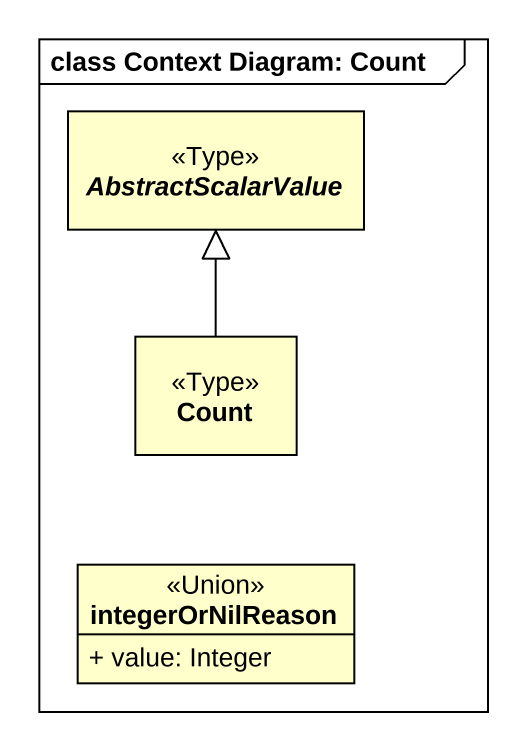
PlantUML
@startuml
mainframe class Context Diagram: Count
hide circle
hide empty members
skinparam classAttributeIconSize 0
abstract class AbstractScalarValue <<Type>>
class Count <<Type>>
class integerOrNilReason <<Union>> {
  + value: Integer
}
Count -up-|> AbstractScalarValue
@enduml
